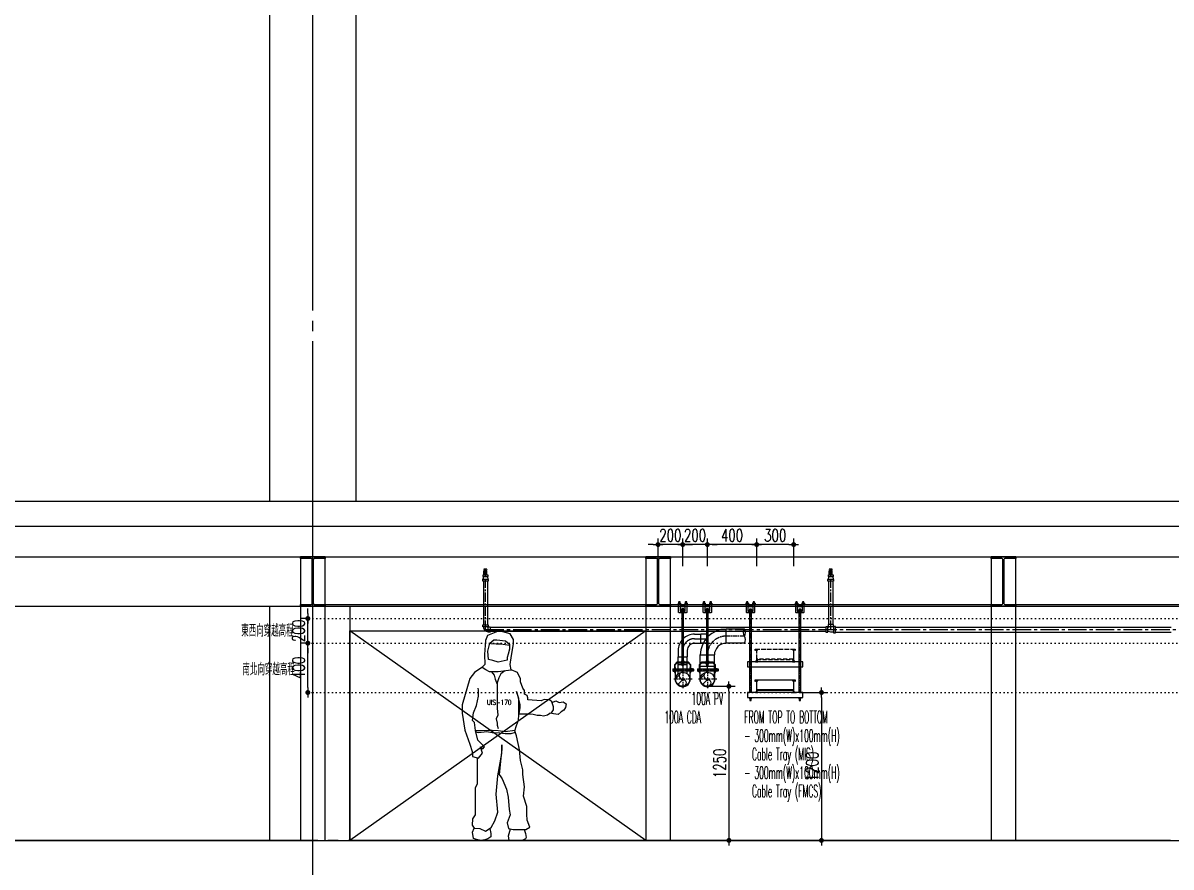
# Model space of a CAD drawing. Header units: millimetres. Extents: x -32710 to 654186, y -254124 to 420220.
# Drawn here: x 203250 to 212560, y 393734 to 400581 of the extents above; entities that cross this region are included whole.
import ezdxf
from ezdxf.enums import TextEntityAlignment as Align

# ---------------------------------------------------------------- set-up
doc = ezdxf.new("R2010")
doc.units = ezdxf.units.MM
doc.header["$LTSCALE"] = 1000
for name, pattern in [('CENTER2', [1.125, 0.75, -0.125, 0.125, -0.125]), ('DOT2', [3.175, 0, -3.175]), ('HIDDEN2', [4.7625, 3.175, -1.5875]), ('TPH12-SEC-@E$0$CENTERK5', [6.916, 6.667, -0.083, 0.083, -0.083])]:
    doc.linetypes.add(name, pattern=pattern)
for name, color, linetype in [('0-LEVEL LINE', 4, 'DOT2'), ('BG-CDA', 20, 'Continuous'), ('e-eq-SWB', 130, 'Continuous'), ('FS-EQ', 10, 'Continuous'), ('FS-LINE', 10, 'Continuous'), ('Hook-up', 130, 'HIDDEN2'), ('M-DIM', 1, 'Continuous'), ('M-PIPE', 3, 'Continuous'), ('M-PIPE-E11-HV&LV&ELV', 22, 'Continuous'), ('M-TXT', 3, 'Continuous'), ('man', 7, 'Continuous'), ('S-BEAM', 252, 'Continuous'), ('SM-SEC-Cm$0$SUPPORT', 2, 'Continuous'), ('SUPPORT', 2, 'Continuous'), ('TPH12-SEC-@E$0$H-SIN', 252, 'TPH12-SEC-@E$0$CENTERK5'), ('TPH12-SEC-@E$0$KABE1', 252, 'Continuous'), ('TPH12-SEC-@E$0$STEEL2', 252, 'Continuous'), ('TPH12-SEC-@E$0$STEEL3', 252, 'Continuous')]:
    doc.layers.add(name, color=color, linetype=linetype)
doc.styles.add('aa-txt', font='simplex.shx', dxfattribs={"width": 0.7, "bigfont": 'chineset.shx'})
doc.styles.add('ROMAND', font='romand')
doc.dimstyles.new('50-DIM', dxfattribs={"dimscale": 50, "dimtxt": 2, "dimasz": 0.8, "dimexe": 1, "dimexo": 1, "dimgap": 0.5, "dimtad": 1, "dimdec": 0, "dimdsep": 46, "dimtxsty": 'aa-txt', "dimblk": 'DOT', "dimcen": 5, "dimclrd": 256, "dimclre": 256, "dimclrt": 256, "dimadec": 0, "dimazin": 0, "dimtfac": 1, "dimtdec": 0, "dimtix": 1, "dimtmove": 2, "dimatfit": 3, "dimldrblk": 'DOT', "dimfxl": 1, "dimtolj": 1, "dimtzin": 0, "dimarcsym": 0})

# ---------------------------------------------------------------- blocks, each defined once
blk = doc.blocks.new('TPH12-SEC-@E')
at = {"layer": 'TPH12-SEC-@E$0$H-SIN'}
for p, q in [((205600, 377500), (205600, 414000)), ((298929.6, 396700), (18729.6, 396700)), ((274800, 393950), (45200, 393950))]:
    blk.add_line(p, q, dxfattribs=at)
at = {"layer": 'TPH12-SEC-@E$0$KABE1'}
blk.add_line((47650, 393950), (272350, 393950), dxfattribs=at)
blk.add_lwpolyline([(199600, 396500), (260200, 396500), (260200, 396700), (199600, 396700), (199600, 396500)], dxfattribs=at)
at = {"layer": 'TPH12-SEC-@E$0$STEEL2'}
for points in [[(205500, 396250), (205700, 396250), (205700, 396237), (205617, 396237, 0.414214), (205604, 396224), (205604, 395876, 0.414214), (205617, 395863), (205700, 395863), (205700, 395850), (205500, 395850), (205500, 395863), (205583, 395863, 0.414214), (205596, 395876), (205596, 396224, 0.414214), (205583, 396237), (205500, 396237)], [(208300, 396250), (208500, 396250), (208500, 396237), (208417, 396237, 0.414214), (208404, 396224), (208404, 395876, 0.414214), (208417, 395863), (208500, 395863), (208500, 395850), (208300, 395850), (208300, 395863), (208383, 395863, 0.414214), (208396, 395876), (208396, 396224, 0.414214), (208383, 396237), (208300, 396237)], [(211100, 396250), (211300, 396250), (211300, 396237), (211217, 396237, 0.414214), (211204, 396224), (211204, 395876, 0.414214), (211217, 395863), (211300, 395863), (211300, 395850), (211100, 395850), (211100, 395863), (211183, 395863, 0.414214), (211196, 395876), (211196, 396224, 0.414214), (211183, 396237), (211100, 396237)]]:
    blk.add_lwpolyline(points, format="xyb", close=True, dxfattribs=at)
at = {"layer": 'TPH12-SEC-@E$0$STEEL3'}
for p, q in [((205250, 406150), (205250, 396700)), ((205950, 406150), (205950, 396700)), ((183400, 396500), (272340, 396500)), ((180210, 396250), (272340, 396250)), ((197200, 395850), (205600, 395850)), ((205250, 395850), (205250, 393950)), ((205600, 395850), (214000, 395850)), ((205900, 395850), (205900, 393950))]:
    blk.add_line(p, q, dxfattribs=at)
for points in [[(205500, 393950), (205700, 393950), (205700, 396250), (205500, 396250)], [(208300, 393950), (208500, 393950), (208500, 396250), (208300, 396250)], [(211100, 393950), (211300, 393950), (211300, 396250), (211100, 396250)]]:
    blk.add_lwpolyline(points, close=True, dxfattribs=at)
blk = doc.blocks.new('SP-H-1')
at = {"layer": 'FS-EQ'}
for p, q in [((-1.21, 9.66), (-1.21, 9.57)), ((-1.21, 9.66), (-1.13, 9.66)), ((-1.21, 9.57), (-1.13, 9.57)), ((-1.13, 9.66), (-1.13, 9.57)), ((-1.13, 9.63), (-1.13, 9.57)), ((-0.99, 9.62), (-0.77, 9.61)), ((-0.99, 9.62), (-0.99, 9.53)), ((-0.99, 9.53), (-0.77, 9.52)), ((-0.83, 9.7), (0.83, 9.7)), ((-0.77, 9.61), (-0.77, 9.52)), ((-0.62, 9.61), (-0.35, 9.61)), ((-0.62, 9.61), (-0.62, 9.52)), ((-0.62, 9.52), (-0.35, 9.52)), ((-0.35, 9.61), (-0.35, 9.52)), ((-0.14, 9.6), (-0.13, 9.66)), ((-0.14, 9.61), (0.14, 9.61)), ((-0.14, 9.61), (-0.14, 9.52)), ((-0.14, 9.52), (0.14, 9.52)), ((0.14, 9.6), (0.13, 9.66)), ((0.14, 9.61), (0.14, 9.52)), ((0.35, 9.61), (0.35, 9.52)), ((0.62, 9.61), (0.35, 9.61)), ((0.62, 9.52), (0.35, 9.52)), ((0.62, 9.61), (0.62, 9.52)), ((0.99, 9.62), (0.77, 9.61)), ((0.77, 9.61), (0.77, 9.52)), ((0.99, 9.53), (0.77, 9.52)), ((0.99, 9.62), (0.99, 9.53)), ((1.13, 9.66), (1.13, 9.57)), ((1.22, 9.66), (1.13, 9.66)), ((1.13, 9.63), (1.13, 9.57)), ((1.22, 9.57), (1.13, 9.57)), ((1.22, 9.66), (1.22, 9.57)), ((1.22, 9.6), (1.22, 9.57)), ((-1.9, 5.1), (1.9, 5.1)), ((-1.25, 5.5), (-1.25, 8.29)), ((-1.25, 5.5), (1.25, 5.5)), ((-1.24, 8.35), (-0.45, 9.3)), ((-1.02, 6.2), (-1.24, 8.25)), ((-1.02, 6.2), (1.03, 6.2)), ((-0.9, 8.07), (-0.9, 6.2)), ((-0.3, 8.55), (-0.79, 7.9)), ((-0.6, 5.5), (-0.6, 6.4)), ((-0.6, 6.4), (0.6, 6.4)), ((-0.32, 8.6), (0.32, 8.6)), ((-0.3, 8.55), (0.3, 8.55)), ((-0.25, 8.16), (-0.25, 6.4)), ((0.25, 8.16), (0.25, 6.4)), ((0.3, 8.55), (0.79, 7.9)), ((1.24, 8.35), (0.45, 9.3)), ((0.6, 5.5), (0.6, 6.4)), ((0.9, 8.1), (0.9, 6.2)), ((1.03, 6.2), (1.24, 8.25)), ((1.25, 5.5), (1.25, 8.29))]:
    blk.add_line(p, q, dxfattribs=at)
for centre, radius, start, end in [((-0.93, 8.75), 0.955, 84.08293, 107.66222), ((-0.92, 9.1), 0.592, 87.63402, 110.86459), ((-0.74, 9.01), 0.681, 107.71426, 125.0736), ((-0.75, 9.26), 0.433, 91.85374, 123.12571), ((-0.83, 9.35), 0.347, 78.62512, 99.8563), ((-0.49, 9.38), 0.315, 104.44868, 153.97586), ((-0.6, 9.46), 0.226, 88.12632, 139.72683), ((-0.46, 9.49), 0.204, 100.03819, 141.91729), ((-0.56, 8.91), 0.784, 84.96769, 92.26379), ((2.27, 9.44), 2.72, 178.73226, 199.16533), ((-0.26, 9.6), 0.0861, 105.05428, 169.56753), ((-0.09, 9.48), 0.262, 131.7568, 170.54994), ((-0.23, 9.53), 0.161, 53.79981, 110.96926), ((-0.21, 9.56), 0.123, 53.41605, 115.81897), ((0.23, 9.53), 0.161, 69.03074, 126.20019), ((0.21, 9.56), 0.123, 64.18103, 126.58395), ((0.09, 9.48), 0.262, 9.45006, 48.2432), ((0.26, 9.6), 0.0861, 10.43247, 74.94572), ((-2.27, 9.44), 2.72, 340.83467, 1.26774), ((0.56, 8.91), 0.784, 87.73621, 95.03231), ((0.46, 9.49), 0.204, 38.08271, 79.96181), ((0.49, 9.38), 0.315, 26.02414, 75.55132), ((0.6, 9.46), 0.226, 40.27317, 91.87368), ((0.83, 9.35), 0.347, 80.1437, 101.37488), ((0.75, 9.26), 0.433, 56.87429, 88.14626), ((0.93, 8.75), 0.955, 72.33778, 95.91707), ((0.92, 9.1), 0.592, 69.13541, 92.36598), ((0.74, 9.01), 0.681, 54.9264, 72.28574), ((-1.11, 8.29), 0.139, 157.0298, 197.11927), ((-1.24, 5.27), 0.303, 326.91187, 50.76864), ((-0.51, 7.64), 0.388, 136.52487, 182.99076), ((0, 8.12), 0.254, 10.48279, 169.51721), ((-0.03, 8.43), 0.184, 139.05009, 221.96842), ((0.03, 8.43), 0.184, 318.65695, 40.94991), ((0.51, 7.64), 0.388, 357.00924, 43.47513), ((1.33, 5.25), 0.371, 138.07132, 204.24817), ((1.11, 8.29), 0.139, 342.88073, 22.9702)]:
    blk.add_arc(centre, radius, start, end, dxfattribs=at)
at = {"layer": 'FS-LINE'}
for p, q in [((-2.2, 1.25), (-1.95, 1.5)), ((-2.2, 0), (-2.2, 1.25)), ((2.2, 0), (-2.2, 0)), ((-1.65, 3.6), (-1.95, 1.5)), ((-1.9, 3.85), (-1.9, 5.1)), ((-1.9, 5.1), (1.9, 5.1)), ((-1.9, 3.85), (-1.65, 3.6)), ((1.9, 3.85), (1.65, 3.6)), ((1.65, 3.6), (1.95, 1.5)), ((1.9, 5.1), (1.9, 3.85)), ((2.2, 1.25), (1.95, 1.5)), ((2.2, 1.25), (2.2, 0))]:
    blk.add_line(p, q, dxfattribs=at)
for points in [[(-1.95, 1.5), (1.95, 1.5)], [(1.65, 3.6), (-1.65, 3.6)]]:
    blk.add_lwpolyline(points, dxfattribs=at)
at = {"layer": 'FS-EQ', "style": 'ROMAND'}
blk.add_text('V27', height=0.35, rotation=180, dxfattribs=at).set_placement((0.01, 5.84), align=Align.MIDDLE)
blk = doc.blocks.new('FS-90-25A')
at = {"layer": 'FS-LINE'}
for points in [[(2.15, -1.6), (-2.15, -1.6), (-2.15, 0), (2.15, 0)], [(-2.21, -1.66), (-2.21, -5.96), (-3.81, -5.96), (-3.81, -1.66)]]:
    blk.add_lwpolyline(points, close=True, dxfattribs=at)
for radius in [0.54, 3.88]:
    blk.add_arc((-2.21, -1.6), radius, 270, 0, dxfattribs=at)
blk = doc.blocks.new('FS-Tee-32x25x25')
at = {"layer": 'FS-LINE'}
for p, q in [((-2.41, -2.13), (-2.2, -2.13)), ((-2.41, -6.35), (0, -6.35)), ((0, -6.35), (1.67, -5.91)), ((1.67, -1.6), (1.67, -2.03)), ((1.67, -5.91), (2.21, -5.91))]:
    blk.add_line(p, q, dxfattribs=at)
for points in [[(2.15, -1.6), (-2.15, -1.6), (-2.15, 0), (2.15, 0)], [(-2.41, -1.65), (-2.41, -6.83), (-4.01, -6.83), (-4.01, -1.65)], [(3.81, -2.09), (3.81, -6.39), (2.21, -6.39), (2.21, -2.09)]]:
    blk.add_lwpolyline(points, close=True, dxfattribs=at)
for centre, radius, start, end in [((-2.2, -1.6), 0.532, 270, 0), ((2.21, -2.03), 0.54, 180, 270)]:
    blk.add_arc(centre, radius, start, end, dxfattribs=at)
blk = doc.blocks.new('Man-170-C')
for points in [[(17.99, 67.27), (17.99, 66.39), (17.99, 59.57), (17.99, 54.37), (17.99, 45.58), (19.59, 42.78), (19.59, 35.99), (19.59, 26.77), (19.59, 20.78), (21.59, 17.58), (21.99, 12.39), (20.39, 9.99), (15.59, 9.59), (11.19, 7.59), (6.4, 10.39), (3.6, 15.98), (1.2, 22.78), (2.4, 37.59), (1.2, 52.37), (-2, 70.39), (-2, 77.58), (-2, 73.98), (-1.2, 66.79), (0, 53.57), (-1.2, 51.58), (-2.4, 49.98), (-6, 41.59), (-7.2, 35.19), (-8, 25.17), (-8.79, 20.78), (-6.4, 14.38), (-7.6, 9.59), (-11.19, 8.79), (-16.39, 8.79), (-21.59, 8.79), (-24.79, 10.79), (-22.79, 16.38), (-22.39, 21.18), (-22.39, 27.57), (-19.59, 35.99), (-20.39, 43.58), (-19.19, 53.57), (-19.19, 57.17), (-17.19, 64.79), (-16.79, 70.79), (-16.79, 72.38), (-13.99, 84.77), (-12.79, 88.77), (-13.99, 93.16), (-15.59, 97.56), (-15.99, 101.95), (-15.99, 108.74), (-15.99, 115.14), (-13.99, 120.73), (-16.79, 110.34), (-16.79, 107.94), (-15.99, 102.75), (-17.59, 102.75), (-25.19, 102.75), (-27.58, 102.35), (-30.78, 101.55), (-33.58, 101.55), (-35.98, 101.15), (-39.18, 101.95), (-41.18, 103.15), (-42.38, 103.55), (-43.97, 105.95), (-43.97, 108.34), (-42.78, 112.34), (-40.78, 113.94), (-39.18, 113.94), (-36.38, 114.34), (-33.98, 113.14), (-23.19, 113.94), (-23.19, 115.54), (-22.79, 117.53), (-20.39, 118.73), (-20.39, 121.53), (-19.19, 123.53), (-17.19, 128.72), (-17.19, 131.12), (-14.79, 136.31), (-9.59, 138.31), (-8.79, 142.71), (-9.99, 149.9), (-11.59, 159.49), (-11.59, 163.08), (-8.79, 167.48), (0, 170), (9.59, 166.28), (11.19, 162.29), (11.99, 150.7), (11.59, 142.71), (13.99, 140.31), (20, 136.11), (23.87, 131.44), (30.01, 109.96), (29.98, 103.15), (27.98, 89.56), (23.73, 78.21), (21.87, 72.07), (21.6, 67.94), (16.79, 66.79), (13.59, 70.79), (15.19, 75.98), (13.19, 74.38), (11.99, 75.98), (17.33, 81.28), (19.3, 89.1), (19.99, 95.56), (21.59, 97.16), (20.79, 103.55), (18.39, 109.54), (16.79, 117.13), (16.79, 121.93), (17.19, 123.53)], [(-8.4, 158.19), (-1.2, 159.09), (2.4, 159.09), (6.4, 159.49), (7.6, 159.89), (4.4, 162.69), (2, 162.69), (-5.2, 161.89), (-8.4, 159.09), (-8.4, 155.09), (-7.2, 151.1), (-6.4, 148.3), (-6.4, 146.3), (0.8, 144.7), (5.2, 145.9), (8.79, 146.7), (9.19, 153.5), (7.6, 159.89)], [(-9.81, 138.23), (0.8, 136.71), (4.4, 136.71), (8, 136.71), (10.79, 138.31), (13.91, 140.39)], [(-4.66, 137.49), (-1.2, 135.12), (0.4, 131.92), (1.6, 127.92), (1.6, 120.33), (1.6, 115.14), (1.6, 107.15), (1.2, 101.55), (2.4, 98.75), (1.6, 95.16), (1.6, 93.56), (0.8, 90.76)], [(6.14, 136.71), (4, 133.92), (3.2, 130.72), (1.6, 126.72)], [(-42.88, 111.98), (-45.93, 113.2), (-48.73, 112), (-51.93, 112.4), (-54.33, 110.8), (-53.83, 107.87), (-52.27, 105.72), (-50.33, 104.41), (-47.93, 102.01), (-43.93, 102.81), (-41.13, 103.12)], [(21.5, 97.06), (21.56, 97.35)], [(19.2, 88.17), (16.79, 87.57), (9.99, 88.37), (5.6, 87.57), (-0.4, 87.17), (-4.8, 86.77), (-9.59, 86.77), (-13.11, 87.72)], [(-12.79, 89.17), (-4.8, 87.97), (0.8, 88.77), (5.6, 89.17), (8.79, 89.17), (14.79, 88.77), (18.79, 88.77), (19.27, 88.83)], [(7.61, 9.68), (6.8, 5.59), (6.8, 2.8), (9.19, 1.2), (11.59, 0.4), (14.79, 0), (18.39, 0.8), (20.79, 1.6), (21.59, 6.79), (20.26, 9.98)], [(-20.12, 8.79), (-21.19, 5.59), (-21.99, 2.4), (-21.19, 1.2), (-20.39, 0.8), (-18.39, 0), (-14.79, 0), (-11.19, 0), (-8, 0), (-7.6, 3.6), (-9.02, 9.27)]]:
    blk.add_lwpolyline(points)
blk = doc.blocks.new('Man-R-170-C')
at = {"xscale": -1}
blk.add_blockref('Man-170-C', (0, 0), dxfattribs=at)
at = {"style": 'aa-txt', "width": 0.7}
blk.add_text('UIS-170', height=4, dxfattribs=at).set_placement((0, 110), align=Align.CENTER)
blk = doc.blocks.new('Nut-M12')
for p, q in [((-13, 1.8), (-13, 0.6)), ((-10.4, 3.3), (-12.6, 2.3)), ((-12.4, 2.4), (12.4, 2.4)), ((-12.4, 0), (12.4, 0)), ((-10.4, 11), (-10.4, 3.3)), ((7.8, 12), (-7.8, 12)), ((-5.2, 11), (-5.2, 3.3)), ((5.2, 3.3), (5.2, 11)), ((10.4, 11), (10.4, 3.3)), ((10.4, 3.3), (12.6, 2.3)), ((13, 1.8), (13, 0.6))]:
    blk.add_line(p, q)
for centre, radius, start, end in [((-12.4, 1.8), 0.6, 90, 180), ((-12.4, 0.6), 0.6, 180, 270), ((-7.8, 8), 4.03, 49.8296, 130.1704), ((-7.8, 6.4), 4.03, 229.8296, 310.1704), ((0, -2.7), 14.7, 69.27836, 110.72164), ((0, 17.1), 14.7, 249.27836, 290.72164), ((7.8, 8), 4.03, 49.8296, 130.1704), ((7.8, 6.4), 4.03, 229.8296, 310.1704), ((12.4, 1.8), 0.6, 0, 90), ((12.4, 0.6), 0.6, 270, 0)]:
    blk.add_arc(centre, radius, start, end)
blk = doc.blocks.new('DOT')
at = {"color": 0}
blk.add_line((-1, 0), (1, 0), dxfattribs=at)
at = {"color": 3, "const_width": 0.5}
blk.add_lwpolyline([(-0.25, 0, 1), (0.25, 0, 1)], format="xyb", close=True, dxfattribs=at)
blk = doc.blocks.new('*D69')
at = {"layer": 'DEFPOINTS', "color": 0, "transparency": 16777216}
for p in [(208750, 395200), (208750, 393950), (208975, 393950)]:
    blk.add_point(p, dxfattribs=at)
at = {"layer": 'M-DIM', "lineweight": -2, "transparency": 16777216}
for p, q in [((208800, 395200), (209025, 395200)), ((208975, 395160), (208975, 393990)), ((208800, 393950), (209025, 393950))]:
    blk.add_line(p, q, dxfattribs=at)
at = {"layer": 'M-DIM', "lineweight": -2, "transparency": 16777216, "xscale": 40, "yscale": 40, "zscale": 40}
for p, rotation in [((208975, 395200), 90), ((208975, 393950), 270)]:
    blk.add_blockref('DOT', p, dxfattribs=dict(at, rotation=rotation))
at = {"layer": 'M-DIM', "transparency": 16777216, "insert": (208900, 394575), "char_height": 100, "attachment_point": 5, "rotation": 90, "style": 'aa-txt'}
blk.add_mtext('\\A1;1250', dxfattribs=at)
blk = doc.blocks.new('_Dot')
at = {"color": 0, "linetype": 'ByBlock', "lineweight": -2}
blk.add_line((-0.5, 0), (-1, 0), dxfattribs=at)
at = {"color": 0, "linetype": 'ByBlock', "const_width": 0.5}
blk.add_lwpolyline([(-0.25, 0, 1), (0.25, 0, 1)], format="xyb", close=True, dxfattribs=at)
blk = doc.blocks.new('*D70')
at = {"layer": 'DEFPOINTS', "color": 0, "transparency": 16777216}
for p in [(208800, 396350), (208800, 396125), (209200, 396125)]:
    blk.add_point(p, dxfattribs=at)
at = {"layer": 'M-DIM', "lineweight": -2, "transparency": 16777216}
for p, q in [((208800, 396175), (208800, 396400)), ((209160, 396350), (208840, 396350)), ((209200, 396175), (209200, 396400))]:
    blk.add_line(p, q, dxfattribs=at)
at = {"layer": 'M-DIM', "lineweight": -2, "transparency": 16777216, "xscale": 40, "yscale": 40, "zscale": 40, "rotation": 180}
blk.add_blockref('DOT', (208800, 396350), dxfattribs=at)
at = {"layer": 'M-DIM', "lineweight": -2, "transparency": 16777216, "xscale": 40, "yscale": 40, "zscale": 40}
blk.add_blockref('DOT', (209200, 396350), dxfattribs=at)
at = {"layer": 'M-DIM', "transparency": 16777216, "insert": (209000, 396425), "char_height": 100, "attachment_point": 5, "style": 'aa-txt'}
blk.add_mtext('\\A1;400', dxfattribs=at)
blk = doc.blocks.new('*D71')
at = {"layer": 'DEFPOINTS', "color": 0, "transparency": 16777216}
for p in [(208600, 396350), (208600, 396125), (208800, 396125)]:
    blk.add_point(p, dxfattribs=at)
at = {"layer": 'M-DIM', "lineweight": -2, "transparency": 16777216}
for p, q in [((208560, 396350), (208520, 396350)), ((208600, 396175), (208600, 396400)), ((208800, 396350), (208600, 396350)), ((208800, 396175), (208800, 396400)), ((208840, 396350), (208880, 396350))]:
    blk.add_line(p, q, dxfattribs=at)
at = {"layer": 'M-DIM', "lineweight": -2, "transparency": 16777216, "xscale": 40, "yscale": 40, "zscale": 40}
blk.add_blockref('DOT', (208600, 396350), dxfattribs=at)
at = {"layer": 'M-DIM', "lineweight": -2, "transparency": 16777216, "xscale": 40, "yscale": 40, "zscale": 40, "rotation": 180}
blk.add_blockref('DOT', (208800, 396350), dxfattribs=at)
at = {"layer": 'M-DIM', "transparency": 16777216, "insert": (208700, 396425), "char_height": 100, "attachment_point": 5, "style": 'aa-txt'}
blk.add_mtext('\\A1;200', dxfattribs=at)
blk = doc.blocks.new('*D72')
at = {"layer": 'DEFPOINTS', "color": 0, "transparency": 16777216}
for p in [(209200, 396350), (209200, 396125), (209500, 396125)]:
    blk.add_point(p, dxfattribs=at)
at = {"layer": 'M-DIM', "lineweight": -2, "transparency": 16777216}
for p, q in [((209200, 396175), (209200, 396400)), ((209460, 396350), (209240, 396350)), ((209500, 396175), (209500, 396400))]:
    blk.add_line(p, q, dxfattribs=at)
at = {"layer": 'M-DIM', "lineweight": -2, "transparency": 16777216, "xscale": 40, "yscale": 40, "zscale": 40, "rotation": 180}
blk.add_blockref('DOT', (209200, 396350), dxfattribs=at)
at = {"layer": 'M-DIM', "lineweight": -2, "transparency": 16777216, "xscale": 40, "yscale": 40, "zscale": 40}
blk.add_blockref('DOT', (209500, 396350), dxfattribs=at)
at = {"layer": 'M-DIM', "transparency": 16777216, "insert": (209350, 396425), "char_height": 100, "attachment_point": 5, "style": 'aa-txt'}
blk.add_mtext('\\A1;300', dxfattribs=at)
blk = doc.blocks.new('*D73')
at = {"layer": 'DEFPOINTS', "color": 0, "transparency": 16777216}
for p in [(209500, 395150), (209500, 393950), (209725, 393950)]:
    blk.add_point(p, dxfattribs=at)
at = {"layer": 'M-DIM', "lineweight": -2, "transparency": 16777216}
for p, q in [((209550, 395150), (209775, 395150)), ((209725, 395110), (209725, 393990)), ((209550, 393950), (209775, 393950))]:
    blk.add_line(p, q, dxfattribs=at)
at = {"layer": 'M-DIM', "lineweight": -2, "transparency": 16777216, "xscale": 40, "yscale": 40, "zscale": 40}
for p, rotation in [((209725, 395150), 90), ((209725, 393950), 270)]:
    blk.add_blockref('DOT', p, dxfattribs=dict(at, rotation=rotation))
at = {"layer": 'M-DIM', "transparency": 16777216, "insert": (209650, 394550), "char_height": 100, "attachment_point": 5, "rotation": 90, "style": 'aa-txt'}
blk.add_mtext('\\A1;1200', dxfattribs=at)
blk = doc.blocks.new('*D108')
at = {"layer": 'DEFPOINTS', "color": 0, "transparency": 16777216}
for p in [(208400, 396350), (208400, 396125), (208600, 396125)]:
    blk.add_point(p, dxfattribs=at)
at = {"layer": 'M-DIM', "lineweight": -2, "transparency": 16777216}
for p, q in [((208360, 396350), (208320, 396350)), ((208400, 396175), (208400, 396400)), ((208600, 396350), (208400, 396350)), ((208600, 396175), (208600, 396400)), ((208640, 396350), (208680, 396350))]:
    blk.add_line(p, q, dxfattribs=at)
at = {"layer": 'M-DIM', "lineweight": -2, "transparency": 16777216, "xscale": 40, "yscale": 40, "zscale": 40}
blk.add_blockref('DOT', (208400, 396350), dxfattribs=at)
at = {"layer": 'M-DIM', "lineweight": -2, "transparency": 16777216, "xscale": 40, "yscale": 40, "zscale": 40, "rotation": 180}
blk.add_blockref('DOT', (208600, 396350), dxfattribs=at)
at = {"layer": 'M-DIM', "transparency": 16777216, "insert": (208500, 396425), "char_height": 100, "attachment_point": 5, "style": 'aa-txt'}
blk.add_mtext('\\A1;200', dxfattribs=at)
blk = doc.blocks.new('KuzeTee-Side-100Ax65A')
for p, q in [((-36.5, 44), (-36.5, 116)), ((36.5, 116), (-36.5, 116)), ((36.5, 44), (36.5, 116))]:
    blk.add_line(p, q)
blk.add_circle((0, 0), 57.2)
blk = doc.blocks.new('BG-90E-65A')
for p, q in [((110.5, 95.2), (110.5, 147)), ((183.5, 147), (110.5, 147)), ((183.5, 95.2), (183.5, 147)), ((51.7, 36.5), (0, 36.5)), ((0, 36.5), (0, -36.5)), ((51.7, -36.5), (0, -36.5))]:
    blk.add_line(p, q)
at = {"color": 1, "linetype": 'CENTER2', "ltscale": 10}
for p, q in [((147, 95.2), (147, 147)), ((51.7, 0), (0, 0))]:
    blk.add_line(p, q, dxfattribs=at)
blk.add_arc((51.7, 95.2), 95.2, 270, 0, dxfattribs=at)
for radius in [58.7, 131.8]:
    blk.add_arc((51.7, 95.2), radius, 270, 0)
blk = doc.blocks.new('*D137')
at = {"layer": 'DEFPOINTS', "color": 0, "transparency": 16777216}
for p in [(205540.1, 395550), (205559.9, 395550), (205540.1, 395150)]:
    blk.add_point(p, dxfattribs=at)
at = {"layer": 'M-DIM', "lineweight": -2, "transparency": 16777216}
for p, q in [((205559.9, 395190), (205559.9, 395510)), ((205590.1, 395550), (205609.9, 395550)), ((205590.1, 395150), (205609.9, 395150))]:
    blk.add_line(p, q, dxfattribs=at)
at = {"layer": 'M-DIM', "lineweight": -2, "transparency": 16777216, "xscale": 40, "yscale": 40, "zscale": 40}
for p, rotation in [((205559.9, 395550), 90), ((205559.9, 395150), 270)]:
    blk.add_blockref('DOT', p, dxfattribs=dict(at, rotation=rotation))
at = {"layer": 'M-DIM', "transparency": 16777216, "insert": (205484.9, 395350), "char_height": 100, "attachment_point": 5, "rotation": 90, "style": 'aa-txt'}
blk.add_mtext('\\A1;400', dxfattribs=at)
blk = doc.blocks.new('*D138')
at = {"layer": 'DEFPOINTS', "color": 0, "transparency": 16777216}
for p in [(205559.9, 395750), (205600, 395750), (205600, 395550)]:
    blk.add_point(p, dxfattribs=at)
at = {"layer": 'M-DIM', "lineweight": -2, "transparency": 16777216}
for p, q in [((205559.9, 395790), (205559.9, 395830)), ((205550, 395750), (205509.9, 395750)), ((205559.9, 395550), (205559.9, 395750)), ((205550, 395550), (205509.9, 395550)), ((205559.9, 395510), (205559.9, 395470))]:
    blk.add_line(p, q, dxfattribs=at)
at = {"layer": 'M-DIM', "lineweight": -2, "transparency": 16777216, "xscale": 40, "yscale": 40, "zscale": 40}
for p, rotation in [((205559.9, 395750), 270), ((205559.9, 395550), 90)]:
    blk.add_blockref('DOT', p, dxfattribs=dict(at, rotation=rotation))
at = {"layer": 'M-DIM', "transparency": 16777216, "insert": (205484.9, 395650), "char_height": 100, "attachment_point": 5, "rotation": 90, "style": 'aa-txt'}
blk.add_mtext('\\A1;200', dxfattribs=at)

msp = doc.modelspace()

# ---------------------------------------------------------------- hatches: boundary and pattern name
at = {"layer": 'BG-CDA'}
h = msp.add_hatch(dxfattribs=at)
h.set_pattern_fill('ANSI31', color=1, scale=15, style=0)
h.set_pattern_definition([(45, (171283.756, 331199.12), (-33.67596, 33.67596), [])])
edge = h.paths.add_edge_path()
edge.add_arc((208600, 395257.15), 57.15, 90, 270)
edge.add_arc((208600, 395228.575), 28.575, 270, 450)
edge.add_arc((208600, 395285.725), 28.575, 90, 270, ccw=False)
at = {"layer": 'M-PIPE'}
h = msp.add_hatch(dxfattribs=at)
h.set_pattern_fill('ANSI31', color=1, scale=15, style=0)
h.set_pattern_definition([(45, (171483.756, 331199.12), (-33.67596, 33.67596), [])])
edge = h.paths.add_edge_path()
edge.add_arc((208800, 395257.15), 57.15, 90, 270)
edge.add_arc((208800, 395228.575), 28.575, 270, 450)
edge.add_arc((208800, 395285.725), 28.575, 90, 270, ccw=False)

# ---------------------------------------------------------------- linework, layer by layer
at = {"layer": '0-LEVEL LINE', "ltscale": 0.01}
for p, q in [((205600, 395750), (272844.5, 395750)), ((205600, 395550), (273010, 395550)), ((205600, 395150), (272800, 395150))]:
    msp.add_line(p, q, dxfattribs=at)
at = {"layer": 'BG-CDA'}
for p, q in [((208800, 395623.025), (208747, 395623.025)), ((208800, 395550), (208747, 395550)), ((208563.4875, 395373.15), (208563.4875, 395439.5125)), ((208636.5125, 395373.15), (208636.5125, 395439.5125))]:
    msp.add_line(p, q, dxfattribs=at)
at = {"layer": 'BG-CDA', "color": 1, "linetype": 'CENTER2', "ltscale": 0.05}
for p, q in [((208747, 395586.5125), (208800, 395586.5125)), ((208600, 395439.5125), (208600, 395334.3)), ((208600, 395334.3), (208600, 395180)), ((208677.15, 395257.15), (208522.85, 395257.15))]:
    msp.add_line(p, q, dxfattribs=at)
at = {"layer": 'BG-CDA'}
msp.add_lwpolyline([(208600, 395314.3, 1), (208600, 395257.15, -1), (208600, 395200, -1)], format="xyb", close=True, dxfattribs=at)
msp.add_circle((208600, 395257.15), 57.15, dxfattribs=at)
for centre, start, end in [((208823.79201, 395604.76875), 142.5, 217.5), ((208776.20799, 395604.76875), 322.5, 37.5), ((208776.20799, 395568.25625), 322.500000002, 37.499999998)]:
    msp.add_arc(centre, 29.98917, start, end, dxfattribs=at)
at = {"layer": 'e-eq-SWB'}
msp.add_lwpolyline([(208300, 395650), (205900, 393950), (208300, 393950), (205900, 395650), (208300, 395650), (208300, 393950), (205900, 393950), (205900, 395650)], dxfattribs=at)
at = {"layer": 'FS-LINE', "color": 1, "linetype": 'CENTER2', "ltscale": 0.1}
for p, q in [((207000, 395660.1625), (207000, 396150)), ((209800, 395660.1625), (209800, 396150))]:
    msp.add_line(p, q, dxfattribs=at)
at = {"layer": 'FS-LINE'}
for p, q in [((206983.2995, 396053), (206983.2995, 395698.2625)), ((207016.7005, 396053), (207016.7005, 395698.2625)), ((209783.2995, 396053), (209783.2995, 395702.5625)), ((209816.7005, 396053), (209816.7005, 395702.5625)), ((209761.9, 395676.863), (207038.1, 395676.863)), ((209840.1, 395681.2445), (212559.9, 395681.2445)), ((209761.9, 395643.462), (207038.1, 395643.462)), ((209840.1, 395639.0805), (212559.9, 395639.0805))]:
    msp.add_line(p, q, dxfattribs=at)
at = {"layer": 'FS-LINE', "color": 1, "linetype": 'CENTER2', "ltscale": 0.2}
msp.add_line((207000, 395660.1625), (230284, 395660.1625), dxfattribs=at)
at = {"layer": 'Hook-up', "ltscale": 0.01}
msp.add_lwpolyline([(209189, 395500), (209189, 395490), (209187.6, 395490), (209187.6, 395501.4), (209512.4, 395501.4), (209512.4, 395490), (209511, 395490), (209511, 395500)], close=True, dxfattribs=at)
msp.add_lwpolyline([(209201.2, 395418.4), (209498.8, 395418.4), (209498.8, 395403), (209490, 395403), (209490, 395400), (209510, 395400), (209510, 395403), (209501.2, 395403), (209501.2, 395497.6), (209506.6, 395497.6, -0.4142135624), (209507.6, 395496.6), (209507.6, 395495), (209510, 395495), (209510, 395496.6, 0.4142135624), (209506.6, 395500), (209493.4, 395500, 0.4142135624), (209490, 395496.6), (209490, 395495), (209492.4, 395495), (209492.4, 395496.6, -0.4142135624), (209493.4, 395497.6), (209498.8, 395497.6), (209498.8, 395425.4, -0.4142135624), (209493.8, 395420.4), (209206.2, 395420.4, -0.4142135624), (209201.2, 395425.4), (209201.2, 395497.6), (209206.6, 395497.6, -0.4142135624), (209207.6, 395496.6), (209207.6, 395495), (209210, 395495), (209210, 395496.6, 0.4142135624), (209206.6, 395500), (209193.4, 395500, 0.4142135624), (209190, 395496.6), (209190, 395495), (209192.4, 395495), (209192.4, 395496.6, -0.4142135624), (209193.4, 395497.6), (209198.8, 395497.6), (209198.8, 395403), (209190, 395403), (209190, 395400), (209210, 395400), (209210, 395403), (209201.2, 395403)], format="xyb", close=True, dxfattribs=at)
at = {"layer": 'M-PIPE'}
for p, q in [((209100, 395664.3), (208952.4, 395664.3)), ((208952.4, 395550), (208952.4, 395664.3)), ((209100, 395550), (208952.4, 395550)), ((208742.85, 395257.15), (208742.85, 395454.75)), ((208742.85, 395454.75), (208857.15, 395454.75)), ((208857.15, 395257.15), (208857.15, 395454.75)), ((208857.15, 395361.925), (208742.85, 395361.925))]:
    msp.add_line(p, q, dxfattribs=at)
at = {"layer": 'M-PIPE', "color": 1, "linetype": 'CENTER2', "ltscale": 0.05}
for p, q in [((209100, 395607.15), (208952.4, 395607.15)), ((208800, 395334.3), (208800, 395454.75)), ((208800, 395334.3), (208800, 395180)), ((208877.15, 395257.15), (208722.85, 395257.15))]:
    msp.add_line(p, q, dxfattribs=at)
at = {"layer": 'M-PIPE'}
msp.add_lwpolyline([(208800, 395314.3, 1), (208800, 395257.15, -1), (208800, 395200, -1)], format="xyb", close=True, dxfattribs=at)
msp.add_circle((208800, 395257.15), 57.15, dxfattribs=at)
for centre, radius, start, end in [((208952.4, 395454.75), 209.55, 90, 180), ((209137.23966, 395635.725), 46.93957, 142.5, 217.5), ((209062.76033, 395635.725), 46.93957, 322.5, 37.5), ((209062.76033, 395578.575), 46.93957, 322.500000002, 37.499999998), ((208952.4, 395454.75), 95.25, 90, 180)]:
    msp.add_arc(centre, radius, start, end, dxfattribs=at)
at = {"layer": 'M-PIPE', "color": 1, "linetype": 'CENTER2', "ltscale": 0.05}
msp.add_arc((208952.4, 395454.75), 152.4, 90, 180, dxfattribs=at)
at = {"layer": 'M-PIPE-E11-HV&LV&ELV'}
msp.add_lwpolyline([(209189, 395250), (209189, 395240), (209187.6, 395240), (209187.6, 395251.4), (209512.4, 395251.4), (209512.4, 395240), (209511, 395240), (209511, 395250)], close=True, dxfattribs=at)
msp.add_lwpolyline([(209201.2, 395168.4), (209498.8, 395168.4), (209498.8, 395153), (209490, 395153), (209490, 395150), (209510, 395150), (209510, 395153), (209501.2, 395153), (209501.2, 395247.6), (209506.6, 395247.6, -0.4142135624), (209507.6, 395246.6), (209507.6, 395245), (209510, 395245), (209510, 395246.6, 0.4142135624), (209506.6, 395250), (209493.4, 395250, 0.4142135624), (209490, 395246.6), (209490, 395245), (209492.4, 395245), (209492.4, 395246.6, -0.4142135624), (209493.4, 395247.6), (209498.8, 395247.6), (209498.8, 395175.4, -0.4142135624), (209493.8, 395170.4), (209206.2, 395170.4, -0.4142135624), (209201.2, 395175.4), (209201.2, 395247.6), (209206.6, 395247.6, -0.4142135624), (209207.6, 395246.6), (209207.6, 395245), (209210, 395245), (209210, 395246.6, 0.4142135624), (209206.6, 395250), (209193.4, 395250, 0.4142135624), (209190, 395246.6), (209190, 395245), (209192.4, 395245), (209192.4, 395246.6, -0.4142135624), (209193.4, 395247.6), (209198.8, 395247.6), (209198.8, 395153), (209190, 395153), (209190, 395150), (209210, 395150), (209210, 395153), (209201.2, 395153)], format="xyb", close=True, dxfattribs=at)
at = {"layer": 'S-BEAM'}
for p, q in [((205700, 395863), (208300, 395863)), ((208500, 395863), (211100, 395863)), ((211300, 395863), (213900, 395863))]:
    msp.add_line(p, q, dxfattribs=at)
at = {"layer": 'SM-SEC-Cm$0$SUPPORT'}
for points in [[(209145.2375, 395815.86875), (209154.7625, 395815.86875), (209154.7625, 395810.65455), (209145.2375, 395810.65455)], [(209145.2375, 395800.65455), (209154.7625, 395800.65455), (209154.7625, 395150), (209145.2375, 395150)], [(209545.2375, 395815.86875), (209554.7625, 395815.86875), (209554.7625, 395810.65455), (209545.2375, 395810.65455)], [(209545.2375, 395800.65455), (209554.7625, 395800.65455), (209554.7625, 395150), (209545.2375, 395150)]]:
    msp.add_lwpolyline(points, close=True, dxfattribs=at)
at = {"layer": 'SUPPORT', "linetype": 'CENTER2', "ltscale": 0.05}
for p, q in [((208600, 395408), (208600, 395796.725)), ((208800, 395408), (208800, 395796.725)), ((209150, 395815.86875), (209150, 395810.65455)), ((209150, 395800.65455), (209150, 395150)), ((209550, 395815.86875), (209550, 395810.65455)), ((209550, 395800.65455), (209550, 395150)), ((208657.15, 395332.65), (208542.85, 395332.65)), ((208857.15, 395332.65), (208742.85, 395332.65))]:
    msp.add_line(p, q, dxfattribs=at)
at = {"layer": 'SUPPORT'}
for p, q in [((209146, 395356.725), (209146, 395348.725)), ((209154, 395348.725), (209154, 395356.725)), ((209546, 395356.725), (209546, 395348.725)), ((209554, 395348.725), (209554, 395356.725)), ((209146, 395106.725), (209146, 395098.725)), ((209154, 395098.725), (209154, 395106.725)), ((209546, 395106.725), (209546, 395098.725)), ((209554, 395098.725), (209554, 395106.725))]:
    msp.add_line(p, q, dxfattribs=at)
for points in [[(208567.6625, 395885), (208566.6625, 395884), (208566.6625, 395875), (208579.3625, 395875), (208579.3625, 395884), (208578.3625, 395885)], [(208621.6375, 395885), (208620.6375, 395884), (208620.6375, 395875), (208633.3375, 395875), (208633.3375, 395884), (208632.3375, 395885)], [(208767.6625, 395885), (208766.6625, 395884), (208766.6625, 395875), (208779.3625, 395875), (208779.3625, 395884), (208778.3625, 395885)], [(208821.6375, 395885), (208820.6375, 395884), (208820.6375, 395875), (208833.3375, 395875), (208833.3375, 395884), (208832.3375, 395885)], [(209117.6625, 395885), (209116.6625, 395884), (209116.6625, 395875), (209129.3625, 395875), (209129.3625, 395884), (209128.3625, 395885)], [(209171.6375, 395885), (209170.6375, 395884), (209170.6375, 395875), (209183.3375, 395875), (209183.3375, 395884), (209182.3375, 395885)], [(209517.6625, 395885), (209516.6625, 395884), (209516.6625, 395875), (209529.3625, 395875), (209529.3625, 395884), (209528.3625, 395885)], [(209571.6375, 395885), (209570.6375, 395884), (209570.6375, 395875), (209583.3375, 395875), (209583.3375, 395884), (209582.3375, 395885)], [(208593.65, 395796.725), (208593.65, 395408), (208606.35, 395408), (208606.35, 395796.725)], [(208793.65, 395796.725), (208793.65, 395408), (208806.35, 395408), (208806.35, 395796.725)], [(208538.85, 395313), (208538.85, 395373), (208555.85, 395390), (208644.15, 395390), (208661.15, 395373), (208661.15, 395313), (208667.15, 395313), (208667.15, 395375.48528), (208646.63528, 395396), (208553.36472, 395396), (208532.85, 395375.48528), (208532.85, 395313)], [(208738.85, 395313), (208738.85, 395373), (208755.85, 395390), (208844.15, 395390), (208861.15, 395373), (208861.15, 395313), (208867.15, 395313), (208867.15, 395375.48528), (208846.63528, 395396), (208753.36472, 395396), (208732.85, 395375.48528), (208732.85, 395313)], [(209575, 395400), (209125, 395400), (209125, 395358.725), (209575, 395358.725)], [(208542.85, 395326.3), (208657.15, 395326.3), (208657.15, 395339), (208542.85, 395339)], [(208605.35, 395370), (208606.35, 395371), (208606.35, 395380), (208593.65, 395380), (208593.65, 395371), (208594.65, 395370)], [(208689.15, 395338), (208688.15, 395339), (208679.15, 395339), (208679.15, 395326.3), (208688.15, 395326.3), (208689.15, 395327.3)], [(208742.85, 395326.3), (208857.15, 395326.3), (208857.15, 395339), (208742.85, 395339)], [(208805.35, 395370), (208806.35, 395371), (208806.35, 395380), (208793.65, 395380), (208793.65, 395371), (208794.65, 395370)], [(208889.15, 395338), (208888.15, 395339), (208879.15, 395339), (208879.15, 395326.3), (208888.15, 395326.3), (208889.15, 395327.3)], [(209162, 395358.725), (209162, 395356.725), (209138, 395356.725), (209138, 395358.725)], [(209158, 395348.725), (209158, 395356.725), (209142, 395356.725), (209142, 395348.725)], [(209145.2375, 395348.725), (209145.2375, 395333.725), (209154.7625, 395333.725), (209154.7625, 395348.725)], [(209562, 395358.725), (209562, 395356.725), (209538, 395356.725), (209538, 395358.725)], [(209558, 395348.725), (209558, 395356.725), (209542, 395356.725), (209542, 395348.725)], [(209545.2375, 395348.725), (209545.2375, 395333.725), (209554.7625, 395333.725), (209554.7625, 395348.725)], [(209575, 395150), (209125, 395150), (209125, 395108.725), (209575, 395108.725)], [(209162, 395108.725), (209162, 395106.725), (209138, 395106.725), (209138, 395108.725)], [(209158, 395098.725), (209158, 395106.725), (209142, 395106.725), (209142, 395098.725)], [(209145.2375, 395098.725), (209145.2375, 395083.725), (209154.7625, 395083.725), (209154.7625, 395098.725)], [(209562, 395108.725), (209562, 395106.725), (209538, 395106.725), (209538, 395108.725)], [(209558, 395098.725), (209558, 395106.725), (209542, 395106.725), (209542, 395098.725)], [(209545.2375, 395098.725), (209545.2375, 395083.725), (209554.7625, 395083.725), (209554.7625, 395098.725)]]:
    msp.add_lwpolyline(points, close=True, dxfattribs=at)
for points in [[(208620.6375, 395808.725), (208620.6375, 395863), (208633.3375, 395863), (208633.3375, 395802.025, -0.4142135624), (208627.3375, 395796.025), (208572.6625, 395796.025, -0.4142135624), (208566.6625, 395802.025), (208566.6625, 395863), (208579.3625, 395863), (208579.3625, 395808.725)], [(208820.6375, 395808.725), (208820.6375, 395863), (208833.3375, 395863), (208833.3375, 395802.025, -0.4142135624), (208827.3375, 395796.025), (208772.6625, 395796.025, -0.4142135624), (208766.6625, 395802.025), (208766.6625, 395863), (208779.3625, 395863), (208779.3625, 395808.725)], [(209170.6375, 395808.725), (209170.6375, 395863), (209183.3375, 395863), (209183.3375, 395802.025, -0.4142135624), (209177.3375, 395796.025), (209122.6625, 395796.025, -0.4142135624), (209116.6625, 395802.025), (209116.6625, 395863), (209129.3625, 395863), (209129.3625, 395808.725)], [(209570.6375, 395808.725), (209570.6375, 395863), (209583.3375, 395863), (209583.3375, 395802.025, -0.4142135624), (209577.3375, 395796.025), (209522.6625, 395796.025, -0.4142135624), (209516.6625, 395802.025), (209516.6625, 395863), (209529.3625, 395863), (209529.3625, 395808.725)], [(208615.9705, 395847.333, -0.4142135624), (208617.9705, 395845.333), (208617.9705, 395813.392, -0.4142135624), (208615.9705, 395811.392), (208615.7795, 395811.392, -0.4142135624), (208613.7795, 395813.392), (208613.7795, 395814.86875, 0.4142135624), (208612.7795, 395815.86875), (208612.1125, 395815.86875, 0.4142135624), (208611.1125, 395814.86875), (208611.1125, 395813.392, 0.4142135624), (208615.7795, 395808.725), (208615.9705, 395808.725, 0.4142135624), (208620.6375, 395813.392), (208620.6375, 395845.333, 0.4142135624), (208615.9705, 395850), (208584.0295, 395850, 0.4142135624), (208579.3625, 395845.333), (208579.3625, 395813.392, 0.4142135624), (208584.0295, 395808.725), (208584.2205, 395808.725, 0.4142135624), (208588.8875, 395813.392), (208588.8875, 395814.86875, 0.4142135624), (208587.8875, 395815.86875), (208587.2205, 395815.86875, 0.4142135624), (208586.2205, 395814.86875), (208586.2205, 395813.392, -0.4142135624), (208584.2205, 395811.392), (208584.0295, 395811.392, -0.4142135624), (208582.0295, 395813.392), (208582.0295, 395845.333, -0.4142135624), (208584.0295, 395847.333)], [(208815.9705, 395847.333, -0.4142135624), (208817.9705, 395845.333), (208817.9705, 395813.392, -0.4142135624), (208815.9705, 395811.392), (208815.7795, 395811.392, -0.4142135624), (208813.7795, 395813.392), (208813.7795, 395814.86875, 0.4142135624), (208812.7795, 395815.86875), (208812.1125, 395815.86875, 0.4142135624), (208811.1125, 395814.86875), (208811.1125, 395813.392, 0.4142135624), (208815.7795, 395808.725), (208815.9705, 395808.725, 0.4142135624), (208820.6375, 395813.392), (208820.6375, 395845.333, 0.4142135624), (208815.9705, 395850), (208784.0295, 395850, 0.4142135624), (208779.3625, 395845.333), (208779.3625, 395813.392, 0.4142135624), (208784.0295, 395808.725), (208784.2205, 395808.725, 0.4142135624), (208788.8875, 395813.392), (208788.8875, 395814.86875, 0.4142135624), (208787.8875, 395815.86875), (208787.2205, 395815.86875, 0.4142135624), (208786.2205, 395814.86875), (208786.2205, 395813.392, -0.4142135624), (208784.2205, 395811.392), (208784.0295, 395811.392, -0.4142135624), (208782.0295, 395813.392), (208782.0295, 395845.333, -0.4142135624), (208784.0295, 395847.333)], [(209165.9705, 395847.333, -0.4142135624), (209167.9705, 395845.333), (209167.9705, 395813.392, -0.4142135624), (209165.9705, 395811.392), (209165.7795, 395811.392, -0.4142135624), (209163.7795, 395813.392), (209163.7795, 395814.86875, 0.4142135624), (209162.7795, 395815.86875), (209162.1125, 395815.86875, 0.4142135624), (209161.1125, 395814.86875), (209161.1125, 395813.392, 0.4142135624), (209165.7795, 395808.725), (209165.9705, 395808.725, 0.4142135624), (209170.6375, 395813.392), (209170.6375, 395845.333, 0.4142135624), (209165.9705, 395850), (209134.0295, 395850, 0.4142135624), (209129.3625, 395845.333), (209129.3625, 395813.392, 0.4142135624), (209134.0295, 395808.725), (209134.2205, 395808.725, 0.4142135624), (209138.8875, 395813.392), (209138.8875, 395814.86875, 0.4142135624), (209137.8875, 395815.86875), (209137.2205, 395815.86875, 0.4142135624), (209136.2205, 395814.86875), (209136.2205, 395813.392, -0.4142135624), (209134.2205, 395811.392), (209134.0295, 395811.392, -0.4142135624), (209132.0295, 395813.392), (209132.0295, 395845.333, -0.4142135624), (209134.0295, 395847.333)], [(209565.9705, 395847.333, -0.4142135624), (209567.9705, 395845.333), (209567.9705, 395813.392, -0.4142135624), (209565.9705, 395811.392), (209565.7795, 395811.392, -0.4142135624), (209563.7795, 395813.392), (209563.7795, 395814.86875, 0.4142135624), (209562.7795, 395815.86875), (209562.1125, 395815.86875, 0.4142135624), (209561.1125, 395814.86875), (209561.1125, 395813.392, 0.4142135624), (209565.7795, 395808.725), (209565.9705, 395808.725, 0.4142135624), (209570.6375, 395813.392), (209570.6375, 395845.333, 0.4142135624), (209565.9705, 395850), (209534.0295, 395850, 0.4142135624), (209529.3625, 395845.333), (209529.3625, 395813.392, 0.4142135624), (209534.0295, 395808.725), (209534.2205, 395808.725, 0.4142135624), (209538.8875, 395813.392), (209538.8875, 395814.86875, 0.4142135624), (209537.8875, 395815.86875), (209537.2205, 395815.86875, 0.4142135624), (209536.2205, 395814.86875), (209536.2205, 395813.392, -0.4142135624), (209534.2205, 395811.392), (209534.0295, 395811.392, -0.4142135624), (209532.0295, 395813.392), (209532.0295, 395845.333, -0.4142135624), (209534.0295, 395847.333)], [(208542.85, 395353), (208538.85, 395353), (208538.85, 395257.15, 1), (208661.15, 395257.15), (208661.15, 395353), (208657.15, 395353), (208657.15, 395257.15, -1), (208542.85, 395257.15)], [(208742.85, 395353), (208738.85, 395353), (208738.85, 395257.15, 1), (208861.15, 395257.15), (208861.15, 395353), (208857.15, 395353), (208857.15, 395257.15, -1), (208742.85, 395257.15)]]:
    msp.add_lwpolyline(points, format="xyb", close=True, dxfattribs=at)
at = {"layer": 'SUPPORT', "ltscale": 0.02}
for points in [[(209154, 395825.86875), (209154, 395817.86875), (209158, 395817.86875), (209158, 395825.86875), (209142, 395825.86875), (209142, 395817.86875), (209138, 395817.86875), (209138, 395815.86875), (209162, 395815.86875), (209162, 395817.86875), (209146, 395817.86875), (209146, 395825.86875), (209142, 395825.86875), (209142, 395817.86875), (209146, 395817.86875)], [(209154, 395800.65455), (209154, 395808.65455), (209158, 395808.65455), (209158, 395800.65455), (209142, 395800.65455), (209142, 395808.65455), (209138, 395808.65455), (209138, 395810.65455), (209162, 395810.65455), (209162, 395808.65455), (209146, 395808.65455), (209146, 395800.65455), (209142, 395800.65455), (209142, 395808.65455), (209146, 395808.65455)], [(209554, 395825.86875), (209554, 395817.86875), (209558, 395817.86875), (209558, 395825.86875), (209542, 395825.86875), (209542, 395817.86875), (209538, 395817.86875), (209538, 395815.86875), (209562, 395815.86875), (209562, 395817.86875), (209546, 395817.86875), (209546, 395825.86875), (209542, 395825.86875), (209542, 395817.86875), (209546, 395817.86875)], [(209554, 395800.65455), (209554, 395808.65455), (209558, 395808.65455), (209558, 395800.65455), (209542, 395800.65455), (209542, 395808.65455), (209538, 395808.65455), (209538, 395810.65455), (209562, 395810.65455), (209562, 395808.65455), (209546, 395808.65455), (209546, 395800.65455), (209542, 395800.65455), (209542, 395808.65455), (209546, 395808.65455)]]:
    msp.add_lwpolyline(points, dxfattribs=at)

# ---------------------------------------------------------------- block references
msp.add_blockref('TPH12-SEC-@E', (0, 0))
at = {"layer": 'BG-CDA', "rotation": 180}
msp.add_blockref('BG-90E-65A', (208747, 395586.5125), dxfattribs=at)
at = {"layer": 'BG-CDA'}
msp.add_blockref('KuzeTee-Side-100Ax65A', (208600, 395257.15), dxfattribs=at)
at = {"layer": 'FS-LINE', "yscale": 10, "zscale": 10}
for name, p, xscale in [('SP-H-1', (207000, 396053), 10), ('SP-H-1', (209800, 396053), 10), ('FS-Tee-32x25x25', (209800, 395702.5625), -10)]:
    msp.add_blockref(name, p, dxfattribs=dict(at, xscale=xscale))
at = {"layer": 'FS-LINE', "xscale": 10, "yscale": 10, "zscale": 10, "rotation": 270}
msp.add_blockref('FS-90-25A', (207038.1, 395660.1625), dxfattribs=at)
at = {"layer": 'man', "xscale": 10, "yscale": 10, "zscale": 10}
msp.add_blockref('Man-R-170-C', (207111.99318, 393950), dxfattribs=at)
at = {"layer": 'SUPPORT'}
for p in [(208573.0125, 395863), (208626.9875, 395863), (208773.0125, 395863), (208826.9875, 395863), (209123.0125, 395863), (209176.9875, 395863), (209523.0125, 395863), (209576.9875, 395863), (208600, 395815.86875), (208800, 395815.86875), (208600, 395396), (208800, 395396)]:
    msp.add_blockref('Nut-M12', p, dxfattribs=at)
for p, rotation in [((208600, 395808.725), 180), ((208800, 395808.725), 180), ((208600, 395392), 180), ((208800, 395392), 180), ((208532.85, 395332.65), 89.99999999999999), ((208667.15, 395332.65), 270), ((208732.85, 395332.65), 89.99999999999999), ((208867.15, 395332.65), 270)]:
    msp.add_blockref('Nut-M12', p, dxfattribs=dict(at, rotation=rotation))

# ---------------------------------------------------------------- texts
at = {"layer": 'M-TXT', "style": 'aa-txt', "width": 0.45}
for s, p in [('東西向穿越高程', (205232.67691, 395652.71461)), ('南北向穿越高程', (205242.38125, 395338.52239)), ('100A PV', (208800, 395100)), ('100A CDA', (208600, 394950))]:
    msp.add_text(s, height=100, dxfattribs=at).set_placement(p, align=Align.MIDDLE_CENTER)
for s, p in [('FROM TOP TO BOTTOM', (209100, 394950)), ('- 300mm(W)x100mm(H)', (209100, 394800)), ('  Cable Tray (MIS)', (209100, 394650)), ('- 300mm(W)x100mm(H)', (209100, 394500)), ('  Cable Tray (FMCS)', (209100, 394350))]:
    msp.add_text(s, height=100, dxfattribs=at).set_placement(p, align=Align.MIDDLE_LEFT)

# ---------------------------------------------------------------- dimensions: what is measured, and where the dimension line sits
at = {"layer": 'M-DIM'}
for base, p1, p2, picture, middle in [((208400, 396350), (208600, 396125), (208400, 396125), '*D108', (208500, 396425)), ((208600, 396350), (208800, 396125), (208600, 396125), '*D71', (208700, 396425)), ((208800, 396350), (209200, 396125), (208800, 396125), '*D70', (209000, 396425)), ((209200, 396350), (209500, 396125), (209200, 396125), '*D72', (209350, 396425))]:
    dim = msp.add_linear_dim(base=base, p1=p1, p2=p2, dimstyle='50-DIM', dxfattribs=at)
    dim.commit()
    dim.dimension.update_dxf_attribs({"geometry": picture, "text_midpoint": middle})
for base, p1, p2, picture, middle in [((205559.91032, 395750), (205600, 395550), (205600, 395750), '*D138', (205484.91032, 395650)), ((205559.91032, 395550), (205540.08968, 395150), (205540.08968, 395550), '*D137', (205484.91032, 395350)), ((208975, 393950), (208750, 395200), (208750, 393950), '*D69', (208900, 394575)), ((209725, 393950), (209500, 395150), (209500, 393950), '*D73', (209650, 394550))]:
    dim = msp.add_linear_dim(base=base, p1=p1, p2=p2, angle=90, dimstyle='50-DIM', dxfattribs=at)
    dim.commit()
    dim.dimension.update_dxf_attribs({"geometry": picture, "text_midpoint": middle})

doc.saveas('drawing.dxf')
